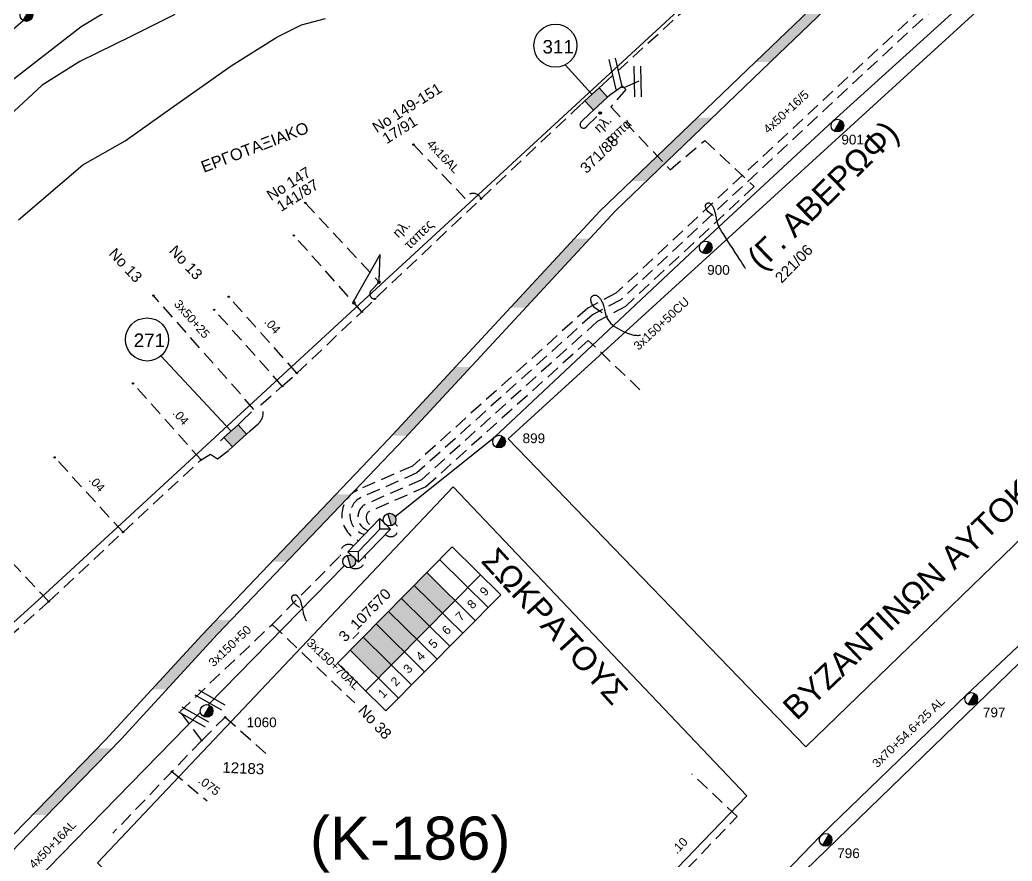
# Model space of a CAD drawing. Header units: millimetres. Extents: x 1421 to 7547, y 822 to 1863.
# Drawn here: x 6506.1 to 6690.6, y 1543.9 to 1700.2 of the extents above; entities that cross this region are included whole.
import ezdxf
from ezdxf.enums import TextEntityAlignment as Align

# ---------------------------------------------------------------- set-up
doc = ezdxf.new("R2010")
doc.units = ezdxf.units.MM
doc.linetypes.add('DASHED', pattern=[19.05, 12.7, -6.35])
doc.layers.get('0').update_dxf_attribs({"lineweight": 30})
for name, color, linetype, lineweight in [('3x150+50', 7, 'Continuous', 30), ('3x50+25', 7, 'DASHED', 30), ('4x50+16_5', 7, 'Continuous', 30), ('Link Box 4 Διευθύνσεων', 7, 'Continuous', 30), ('Pillar OTE', 7, 'Continuous', 30), ('TEXT_ΔΙΑΦΟΡΑ', 7, 'Continuous', 30), ('TEXT_ΚΑΛΩΔΙΩΝ', 7, 'Continuous', 30), ('Άγνωστα', 7, 'Continuous', 30), ('Άγνωστο Υπόγειο Καλώδιο', 7, 'DASHED', 30), ('Γυμνά εναέρια ΧΤ και ΦΟΠ (3Φ)   4x50+16AL', 7, 'Continuous', 30), ('Επιγραφές - Σχήματα', 7, 'Continuous', 30), ('Καλώδια ΧΤ   3x150+50CU', 7, 'DASHED', 30), ('Καλώδια ΧΤ   3x150+70AL', 7, 'DASHED', 30), ('Στύλος ΦΜ', 7, 'Continuous', 30), ('Στύλος ΦΜ @ 1', 7, 'Continuous', 30), ('Συνδέσεις', 7, 'Continuous', 30), ('Συνεστραμμένα ΧΤ   3x70+54.6+25 AL', 7, 'SYN_LINE', 30), ('Τομή', 7, 'Continuous', 30), ('Υποσταθμός εναέριος 2 στύλων', 7, 'Continuous', 30), ('Υποσταθμός πόλεως', 7, 'Continuous', 30), ('Υπόβαθρο ΔΕΗ', 7, 'Continuous', 30), ('Υπόγεια Καλώδια Δικτύου ΧΤ   .04', 7, 'DASHED', 30), ('Υπόγεια Καλώδια Δικτύου ΧΤ   .075', 7, 'DASHED', 30), ('Υπόγεια Καλώδια Δικτύου ΧΤ   .10', 7, 'DASHED', 30), ('Υπόγεια Καλώδια Δικτύου ΧΤ  4x16AL', 7, 'DASHED', 30)]:
    doc.layers.add(name, color=color, linetype=linetype, lineweight=lineweight)
doc.styles.add('arial', font='arial.ttf')
doc.styles.get("Standard").update_dxf_attribs({"font": 'arial.ttf'})
doc.linetypes.add('FRIDI', pattern='A,0.5,-0.001,["|",Standard,S=0.5,R=0,X=0,Y=0.16],-0.001', length=0.502)
doc.linetypes.add('SYN_LINE', pattern='A,0.5,-0.0001,["/\\/\\/\\/",Standard,S=0.1,R=0,X=0,Y=-0.05],-0.25', length=0.7501)
doc.dimstyles.new('ISO-25', dxfattribs={"dimtxt": 2.5, "dimasz": 2.5, "dimexe": 1.25, "dimexo": 0.625, "dimtad": 1, "dimtxsty": 'Standard', "dimcen": 2.5, "dimadec": 0, "dimazin": 0, "dimtfac": 1, "dimtmove": 0, "dimatfit": 3, "dimfxl": 1, "dimarcsym": 0})

# ---------------------------------------------------------------- blocks, each defined once
blk = doc.blocks.new('LINK BOX 4 ΑΝΑΧΩΡΗΣΕΩΝ')
at = {"layer": 'Link Box 4 Διευθύνσεων', "lineweight": -3, "ltscale": 40}
blk.add_hatch(color=256, dxfattribs=at).paths.add_polyline_path([(-3.54, 0), (-3.54, -4.67), (3.54, -4.67), (3.54, 0)])
for p, q in [((-3.54, 0), (-5.33, 0)), ((5.33, 0), (3.54, 0)), ((-3.54, -4.67), (-5.33, -4.67)), ((5.33, -4.67), (3.54, -4.67))]:
    blk.add_line(p, q, dxfattribs=at)
blk.add_lwpolyline([(-3.54, -4.67), (-3.54, 0), (3.54, 0), (3.54, -4.67)], close=True, dxfattribs=at)
blk = doc.blocks.new('_ΣΥΝΔΕΣΗ')
at = {"layer": 'Συνδέσεις', "linetype": 'SYN_LINE', "ltscale": 40}
blk.add_hatch(color=256, dxfattribs=at).paths.add_polyline_path([(0.5, -0.01, 1), (-0.5, -0.01, 1)])
at = {"layer": 'Συνδέσεις'}
blk.add_circle((0, -0.01), 0.5, dxfattribs=at)
blk = doc.blocks.new('ΤΟΜΗ')
at = {"layer": 'Τομή', "lineweight": -3, "ltscale": 40}
for p, q in [((-11.37, 1.1), (11.37, 1.1)), ((11.37, -3.57), (-11.37, -3.57))]:
    blk.add_line(p, q, dxfattribs=at)
blk = doc.blocks.new('ΥΠΟΣΤΑΘΜΟΣ ΕΝΑΕΡΙΟΣ ΕΠΙ 2 ΣΤΥΛΩΝ')
at = {"layer": 'Υποσταθμός εναέριος 2 στύλων', "linetype": 'Continuous', "lineweight": -3}
for points in [[(-11.97, -2.11, 0.574793), (-8.45, -0.07, 0.268822), (-9.64, 1.98)], [(9.68, -2.15, 0.574793), (13.19, -0.1, 0.268822), (12.01, 1.95)]]:
    blk.add_hatch(color=256, dxfattribs=at).paths.add_polyline_path(points)
for p, q in [((-11.97, -2.11), (-9.64, 1.98)), ((9.68, -2.15), (12.01, 1.95))]:
    blk.add_line(p, q, dxfattribs=at)
for centre in [(-10.81, -0.07), (10.84, -0.1)]:
    blk.add_circle(centre, 2.36, dxfattribs=at)
at = {"layer": 'Υποσταθμός πόλεως', "linetype": 'Continuous', "lineweight": -3, "ltscale": 40}
blk.add_lwpolyline([(-8.57, 2.82), (8.57, 2.82), (8.57, -2.82), (-8.57, -2.82)], close=True, dxfattribs=at)
for points in [[(-5.75, 0), (-8.57, 2.82)], [(-8.57, -2.82), (-5.75, 0)], [(-5.75, 0), (5.75, 0)], [(5.75, 0), (8.57, 2.82)], [(8.57, -2.82), (5.75, 0)]]:
    blk.add_lwpolyline(points, dxfattribs=at)
at = {"layer": 'Υποσταθμός εναέριος 2 στύλων', "ltscale": 40, "flags": 1}
for tag, p in [('ΜΕΤΑΣΧΗΜΑΤΙΣΜΟΣ', (14.09, 2.51)), ('ΙΣΧΥΣ', (14.07, -0.28)), ('ΑΡΙΘΜΟΣ', (14.19, -3))]:
    blk.add_attdef(tag, p, '', height=1.8, dxfattribs=at)
blk = doc.blocks.new('ΥΠΑΡΧΩΝ ΤΣΙΜΕΝΤΕΝΙΟΣ ΣΤΥΛΟΣ')
at = {"layer": 'Στύλος ΦΜ'}
blk.add_hatch(color=7, dxfattribs=at).paths.add_polyline_path([(-1.29, -2.28, 0.574793), (2.62, 0, 0.268822), (1.3, 2.27)])
at = {"layer": 'Στύλος ΦΜ', "color": 7}
blk.add_line((-1.29, -2.28), (1.3, 2.27), dxfattribs=at)
blk.add_circle((0, 0), 2.62, dxfattribs=at)
at = {"layer": 'Στύλος ΦΜ', "flags": 4}
for tag, p in [('ΑΡΙΘΜΟΣ', (-4.68, 8.05)), ('ΤΥΠΟΣ', (-4.91, 3.03))]:
    blk.add_attdef(tag, p, '', height=4, dxfattribs=at)

msp = doc.modelspace()

# ---------------------------------------------------------------- hatches: boundary and pattern name
at = {"layer": 'Καλώδια ΧΤ   3x150+50CU', "linetype": 'DASHED', "lineweight": -3, "ltscale": 0.2}
h = msp.add_hatch(color=2, dxfattribs=at)
h.dxf.hatch_style = 1
h.paths.add_polyline_path([(6581.81, 1597.55), (6579.47, 1595.18), (6584.71, 1589.99), (6587.06, 1592.37)])
h = msp.add_hatch(color=6, dxfattribs=at)
h.dxf.hatch_style = 1
h.paths.add_polyline_path([(6579.47, 1595.18), (6577.08, 1592.76), (6582.32, 1587.58), (6584.71, 1589.99)])
h = msp.add_hatch(color=5, dxfattribs=at)
h.dxf.hatch_style = 1
h.paths.add_polyline_path([(6582.32, 1587.58), (6577.08, 1592.76), (6574.7, 1590.35), (6579.94, 1585.17)])
h = msp.add_hatch(color=30, dxfattribs=at)
h.dxf.hatch_style = 1
h.paths.add_polyline_path([(6574.7, 1590.35), (6572.38, 1588.01), (6577.62, 1582.83), (6579.94, 1585.17)])
h = msp.add_hatch(color=1, dxfattribs=at)
h.dxf.hatch_style = 1
h.paths.add_polyline_path([(6575.2, 1580.39), (6577.62, 1582.83), (6572.38, 1588.01), (6569.96, 1585.56)])
h = msp.add_hatch(color=133, dxfattribs=at)
h.dxf.hatch_style = 1
h.paths.add_polyline_path([(6572.78, 1577.94), (6575.2, 1580.39), (6569.96, 1585.56), (6567.55, 1583.12)])
at = {"layer": 'Υπόβαθρο ΔΕΗ', "lineweight": -3}
h = msp.add_hatch(color=256, dxfattribs=at)
h.dxf.hatch_style = 1
h.paths.add_polyline_path([(6612.04, 1659.59), (6609.26, 1659.59), (6597.36, 1646.76), (6600.14, 1646.76)])
h.paths.add_polyline_path([(6634.83, 1682.04), (6632.06, 1682.04), (6619.81, 1670.27), (6622.58, 1670.27)])
h.paths.add_polyline_path([(6657.8, 1704.05), (6655.03, 1704.05), (6644.41, 1693.88), (6642.89, 1692.42), (6645.65, 1692.42), (6647.23, 1693.93)])
h.paths.add_polyline_path([(6680.78, 1726.05), (6678.01, 1726.05), (6665.87, 1714.43), (6668.64, 1714.43)])
h.paths.add_polyline_path([(6703.86, 1747.81), (6701.09, 1747.81), (6690, 1737.52), (6688.85, 1736.42), (6691.62, 1736.42), (6692.8, 1737.55)])
h.paths.add_polyline_path([(6727.03, 1769.33), (6724.26, 1769.33), (6712.08, 1758.02), (6714.85, 1758.02)])
h.paths.add_polyline_path([(6744.28, 1785.34), (6750.23, 1790.77), (6747.46, 1790.77), (6741.5, 1785.33), (6735.26, 1779.53), (6738.02, 1779.53)])
h.paths.add_polyline_path([(6773.51, 1812.01), (6770.74, 1812.01), (6758.54, 1800.88), (6761.31, 1800.88)])
h.paths.add_polyline_path([(6796.78, 1833.25), (6794.02, 1833.25), (6781.82, 1822.12), (6784.59, 1822.12)])
h = msp.add_hatch(color=256, dxfattribs=at)
h.dxf.hatch_style = 1
h.paths.add_polyline_path([(6523.31, 1564.88), (6520.53, 1564.88), (6508.48, 1552.51), (6511.25, 1552.51)])
h.paths.add_polyline_path([(6542.89, 1586.12), (6545.4, 1588.74), (6542.62, 1588.74), (6539.96, 1585.95), (6530.72, 1575.89), (6533.5, 1575.89)])
h.paths.add_polyline_path([(6567.74, 1612.12), (6564.96, 1612.12), (6552.98, 1599.59), (6555.76, 1599.59)])
h.paths.add_polyline_path([(6589.94, 1635.76), (6587.16, 1635.76), (6575.31, 1622.97), (6578.09, 1622.97)])

# ---------------------------------------------------------------- linework, layer by layer
at = {"color": 1, "lineweight": -3, "ltscale": 0.2}
msp.add_lwpolyline([(6541.15, 1573.01), (6566.48, 1598.84)], dxfattribs=at)
at = {"layer": '3x150+50', "color": 5, "linetype": 'DASHED', "lineweight": -3, "ltscale": 0.2}
msp.add_lwpolyline([(6449.42, 1510.49, 0.641855), (6448.23, 1511.19), (6439.17, 1517.7), (6442.04, 1524.55, -0.148884), (6456.26, 1541.69), (6484.11, 1567.83), (6511.53, 1592.15), (6525.34, 1605.07), (6539.84, 1618.49), (6541.58, 1619.56), (6542.91, 1618.71), (6545, 1620.3)], format="xyb", dxfattribs=at)
at = {"layer": '3x150+50', "color": 1, "linetype": 'DASHED', "lineweight": -3, "ltscale": 0.2}
msp.add_lwpolyline([(6539.97, 1566.36), (6535.96, 1571.74), (6553.06, 1587.93), (6565.73, 1600.69, -0.684515), (6568.18, 1602.54, -16.54166)], format="xyb", dxfattribs=at)
at = {"layer": '3x50+25', "color": 5, "lineweight": -3, "ltscale": 0.2}
msp.add_lwpolyline([(6547.38, 1625.61), (6549.67, 1627.88), (6530.98, 1649.01)], dxfattribs=at)
at = {"layer": '4x50+16_5', "color": 5, "lineweight": -3, "ltscale": 0.2}
msp.add_lwpolyline([(6575.89, 1608), (6594.38, 1622.7), (6632.72, 1658.71), (6657.28, 1681.4), (6683.94, 1705.56), (6703.48, 1723.85), (6727.24, 1745.86), (6744.99, 1761.74)], dxfattribs=at)
at = {"layer": 'Pillar OTE', "lineweight": -3, "ltscale": 40}
for points in [[(6574.2, 1571.86), (6565.21, 1580.75), (6586.53, 1602.32), (6595.54, 1593.42), (6574.2, 1571.86)], [(6593.2, 1591.06), (6584.19, 1599.96)], [(6590.82, 1588.65), (6581.81, 1597.55)], [(6570.44, 1575.58), (6591.78, 1597.13)], [(6588.47, 1586.28), (6579.47, 1595.18)], [(6586.08, 1583.87), (6577.08, 1592.76)], [(6583.7, 1581.46), (6574.7, 1590.35)], [(6581.38, 1579.12), (6572.38, 1588.01)], [(6578.96, 1576.67), (6569.96, 1585.56)], [(6576.54, 1574.23), (6567.55, 1583.12)]]:
    msp.add_lwpolyline(points, dxfattribs=at)
at = {"layer": 'Άγνωστα', "lineweight": -3}
for points in [[(6635.1, 1663.87), (6634.68, 1664.13), (6634.35, 1664.37), (6634.1, 1664.59), (6633.92, 1664.79), (6633.79, 1664.98), (6633.71, 1665.15), (6633.66, 1665.3), (6633.63, 1665.43), (6633.61, 1665.54), (6633.6, 1665.64), (6633.6, 1665.72), (6633.6, 1665.78), (6633.62, 1665.84), (6633.64, 1665.89), (6633.66, 1665.94), (6633.69, 1665.98), (6633.73, 1666.02), (6633.77, 1666.07), (6633.82, 1666.11), (6633.87, 1666.14), (6633.92, 1666.18), (6633.98, 1666.2), (6634.03, 1666.22), (6634.09, 1666.23), (6634.14, 1666.24), (6634.2, 1666.23), (6634.26, 1666.22), (6634.32, 1666.19), (6634.38, 1666.16), (6634.44, 1666.13), (6634.49, 1666.09), (6634.55, 1666.04), (6634.61, 1665.99), (6634.67, 1665.93), (6634.73, 1665.86), (6634.79, 1665.79), (6634.85, 1665.72), (6634.91, 1665.63), (6634.97, 1665.54), (6635.02, 1665.45), (6635.07, 1665.34), (6635.12, 1665.23), (6635.17, 1665.1), (6635.22, 1664.97), (6635.26, 1664.82), (6635.31, 1664.67), (6635.35, 1664.5), (6635.4, 1664.31), (6635.44, 1664.11), (6635.48, 1663.9), (6635.53, 1663.68), (6635.57, 1663.46), (6635.62, 1663.24), (6635.67, 1663.02), (6635.72, 1662.81), (6635.77, 1662.61), (6635.83, 1662.42), (6635.89, 1662.23), (6635.98, 1662.03), (6636.09, 1661.8), (6636.23, 1661.54), (6636.42, 1661.21), (6636.66, 1660.82), (6636.96, 1660.34), (6637.32, 1659.77), (6637.72, 1659.13), (6638.16, 1658.44), (6638.62, 1657.74), (6639.07, 1657.04), (6639.49, 1656.38), (6639.88, 1655.78), (6640.21, 1655.27), (6640.47, 1654.86), (6640.67, 1654.56), (6640.81, 1654.34), (6640.91, 1654.2), (6640.96, 1654.11), (6640.99, 1654.06), (6641, 1654.04), (6641.01, 1654.04)], [(6614.4, 1645.8), (6613.81, 1646.16), (6613.35, 1646.5), (6613, 1646.81), (6612.75, 1647.1), (6612.57, 1647.36), (6612.45, 1647.6), (6612.38, 1647.81), (6612.34, 1647.99), (6612.31, 1648.15), (6612.3, 1648.28), (6612.3, 1648.39), (6612.31, 1648.48), (6612.32, 1648.56), (6612.35, 1648.63), (6612.39, 1648.7), (6612.43, 1648.76), (6612.49, 1648.82), (6612.55, 1648.88), (6612.61, 1648.93), (6612.68, 1648.98), (6612.75, 1649.03), (6612.83, 1649.07), (6612.91, 1649.1), (6612.98, 1649.11), (6613.06, 1649.12), (6613.15, 1649.11), (6613.23, 1649.09), (6613.31, 1649.06), (6613.39, 1649.01), (6613.47, 1648.96), (6613.55, 1648.9), (6613.64, 1648.84), (6613.72, 1648.76), (6613.81, 1648.68), (6613.89, 1648.59), (6613.97, 1648.49), (6614.06, 1648.39), (6614.14, 1648.27), (6614.21, 1648.14), (6614.29, 1648.01), (6614.36, 1647.86), (6614.43, 1647.7), (6614.5, 1647.53), (6614.57, 1647.34), (6614.63, 1647.14), (6614.69, 1646.92), (6614.75, 1646.68), (6614.82, 1646.42), (6614.88, 1646.14), (6614.95, 1645.84), (6615.04, 1645.53), (6615.15, 1645.21), (6615.29, 1644.88), (6615.47, 1644.56), (6615.69, 1644.23), (6615.97, 1643.91), (6616.31, 1643.59), (6616.7, 1643.29), (6617.12, 1643.01), (6617.57, 1642.75), (6618.02, 1642.51), (6618.48, 1642.29), (6618.91, 1642.1), (6619.32, 1641.95), (6619.69, 1641.83), (6620.02, 1641.75), (6620.31, 1641.69), (6620.56, 1641.65), (6620.78, 1641.63), (6620.96, 1641.62), (6621.11, 1641.62), (6621.24, 1641.63), (6621.33, 1641.63), (6621.4, 1641.63), (6621.46, 1641.64), (6621.49, 1641.64), (6621.51, 1641.64), (6621.52, 1641.64), (6621.53, 1641.64), (6621.53, 1641.64)], [(6558.21, 1591.08), (6557.79, 1591.33), (6557.47, 1591.57), (6557.22, 1591.8), (6557.03, 1592), (6556.91, 1592.19), (6556.82, 1592.36), (6556.77, 1592.51), (6556.74, 1592.64), (6556.72, 1592.75), (6556.71, 1592.84), (6556.71, 1592.92), (6556.72, 1592.99), (6556.73, 1593.05), (6556.75, 1593.1), (6556.78, 1593.14), (6556.81, 1593.19), (6556.85, 1593.23), (6556.89, 1593.27), (6556.94, 1593.31), (6556.99, 1593.35), (6557.04, 1593.38), (6557.09, 1593.41), (6557.15, 1593.43), (6557.2, 1593.44), (6557.26, 1593.44), (6557.32, 1593.44), (6557.38, 1593.42), (6557.43, 1593.4), (6557.49, 1593.37), (6557.55, 1593.33), (6557.61, 1593.29), (6557.67, 1593.24), (6557.73, 1593.19), (6557.79, 1593.13), (6557.85, 1593.07), (6557.91, 1593), (6557.97, 1592.92), (6558.03, 1592.84), (6558.08, 1592.75), (6558.14, 1592.65), (6558.19, 1592.55), (6558.24, 1592.43), (6558.29, 1592.31), (6558.33, 1592.18), (6558.38, 1592.03), (6558.42, 1591.87), (6558.47, 1591.7), (6558.51, 1591.52), (6558.56, 1591.32), (6558.6, 1591.11), (6558.65, 1590.89), (6558.69, 1590.67), (6558.74, 1590.44), (6558.79, 1590.22), (6558.84, 1590.01), (6558.89, 1589.81), (6558.94, 1589.63), (6559, 1589.46), (6559.05, 1589.3), (6559.11, 1589.16), (6559.16, 1589.04), (6559.2, 1588.93), (6559.25, 1588.84), (6559.28, 1588.77), (6559.31, 1588.71), (6559.33, 1588.66), (6559.35, 1588.63), (6559.36, 1588.61), (6559.36, 1588.59), (6559.37, 1588.59), (6559.37, 1588.58), (6559.37, 1588.58), (6559.37, 1588.58), (6559.37, 1588.58), (6559.37, 1588.58), (6559.37, 1588.58), (6559.37, 1588.58), (6559.37, 1588.58), (6559.37, 1588.58), (6559.37, 1588.58)]]:
    msp.add_lwpolyline(points, dxfattribs=at)
at = {"layer": 'Άγνωστο Υπόγειο Καλώδιο', "color": 7, "lineweight": -3, "ltscale": 0.2}
msp.add_lwpolyline([(6612.09, 1682.87), (6610.48, 1681.27, 1.201202), (6611.57, 1680.51), (6614.02, 1682.93)], format="xyb", dxfattribs=at)
at = {"layer": 'Άγνωστο Υπόγειο Καλώδιο', "color": 5, "lineweight": -3, "ltscale": 0.2}
for points in [[(6569.74, 1646), (6557.08, 1660.2)], [(6511.53, 1592.15), (6496.19, 1608.46)]]:
    msp.add_lwpolyline(points, dxfattribs=at)
at = {"layer": 'Άγνωστο Υπόγειο Καλώδιο', "color": 1, "lineweight": -3, "ltscale": 0.2}
for points in [[(6539.97, 1566.36), (6544.32, 1570.7), (6552.37, 1563.53)], [(6539.97, 1566.36), (6523.46, 1549.15)]]:
    msp.add_lwpolyline(points, dxfattribs=at)
at = {"layer": 'Γυμνά εναέρια ΧΤ και ΦΟΠ (3Φ)   4x50+16AL', "lineweight": -3, "ltscale": 0.2}
msp.add_lwpolyline([(6618.46, 1687.65), (6621.26, 1688.92)], dxfattribs=at)
at = {"layer": 'Γυμνά εναέρια ΧΤ και ΦΟΠ (3Φ)   4x50+16AL', "color": 2, "lineweight": -3, "ltscale": 0.2}
msp.add_lwpolyline([(6508.69, 1539.87), (6539.72, 1571.63)], dxfattribs=at)
at = {"layer": 'Καλώδια ΧΤ   3x150+50CU', "color": 85, "lineweight": -3, "ltscale": 0.2}
msp.add_lwpolyline([(6614.47, 1688.18), (6672.14, 1740.78)], dxfattribs=at)
at = {"layer": 'Καλώδια ΧΤ   3x150+50CU', "color": 2, "lineweight": -3, "ltscale": 0.2}
msp.add_lwpolyline([(6706.44, 1702.05), (6690.77, 1718.11), (6616.95, 1649.49), (6611.71, 1646.69), (6579.14, 1617.35), (6568.91, 1612.87, 0.640802), (6569.1, 1603.5, 1.734215)], format="xyb", dxfattribs=at)
at = {"layer": 'Καλώδια ΧΤ   3x150+50CU', "color": 133, "lineweight": -3, "ltscale": 0.2}
msp.add_lwpolyline([(6705.36, 1700.99), (6690.72, 1716), (6617.84, 1648.25), (6612.59, 1645.44), (6579.97, 1616.06), (6569.52, 1611.48, 0.680117), (6570.2, 1604.64, 0.689482)], format="xyb", dxfattribs=at)
at = {"layer": 'Καλώδια ΧΤ   3x150+50CU', "color": 6, "lineweight": -3, "ltscale": 0.2}
msp.add_lwpolyline([(6616.04, 1686.45), (6618.12, 1687.97), (6618.8, 1687.33), (6616, 1684.08), (6627.04, 1672.4), (6633.46, 1677.8), (6642.68, 1669.27), (6618.72, 1647.01), (6613.47, 1644.19), (6580.8, 1614.78), (6570.13, 1610.1, 0.626882), (6570.9, 1605.37)], format="xyb", dxfattribs=at)
at = {"layer": 'Καλώδια ΧΤ   3x150+50CU', "color": 5, "lineweight": -3, "ltscale": 0.2}
msp.add_lwpolyline([(6559.2, 1666.23), (6572.92, 1651.52), (6571.44, 1649.97, 0.686666), (6572.18, 1648.4, 0.992409)], format="xyb", dxfattribs=at)
at = {"layer": 'Καλώδια ΧΤ   3x150+50CU', "color": 30, "lineweight": -3, "ltscale": 0.2}
msp.add_lwpolyline([(6621.42, 1631.53), (6611.82, 1640.68), (6581.63, 1613.49), (6570.91, 1608.78, 0.556839), (6571.74, 1606.24)], format="xyb", dxfattribs=at)
at = {"layer": 'Καλώδια ΧΤ   3x150+50CU', "color": 5, "lineweight": -3, "ltscale": 0.2}
msp.add_arc((6575.1, 1605.57), 1.35, 223.3193, 56.9685, dxfattribs=at)
at = {"layer": 'Καλώδια ΧΤ   3x150+50CU', "color": 1, "lineweight": -3, "ltscale": 0.2}
msp.add_arc((6568.54, 1600.15), 1.87, 243.1589, 17.2881, dxfattribs=at)
at = {"layer": 'Καλώδια ΧΤ   3x150+70AL', "color": 5, "lineweight": -3, "ltscale": 0.2}
msp.add_lwpolyline([(6548.94, 1623.88), (6550.46, 1625.19, 0.384276), (6550.92, 1628.74), (6554.94, 1632.19), (6557.64, 1634.6), (6569.74, 1646), (6572.54, 1648.75), (6610.53, 1684.6)], format="xyb", dxfattribs=at)
msp.add_lwpolyline([(6554.94, 1632.19), (6542.27, 1646.39)], dxfattribs=at)
at = {"layer": 'Καλώδια ΧΤ   3x150+70AL', "color": 1, "lineweight": -3, "ltscale": 0.2}
msp.add_lwpolyline([(6553.06, 1587.93), (6568.39, 1573.34)], dxfattribs=at)
at = {"layer": 'Συνεστραμμένα ΧΤ   3x70+54.6+25 AL', "color": 30, "lineweight": -3, "ltscale": 20}
msp.add_lwpolyline([(6463.95, 1663.11), (6506.79, 1700.11)], dxfattribs=at)
at = {"layer": 'Συνεστραμμένα ΧΤ   3x70+54.6+25 AL', "color": 5, "lineweight": -3, "ltscale": 15}
msp.add_lwpolyline([(6708.3, 1599.44), (6682.17, 1574.9), (6655.06, 1548.71), (6631.48, 1524.28), (6620.96, 1530.85)], dxfattribs=at)
at = {"layer": 'Υπόβαθρο ΔΕΗ', "linetype": 'Continuous', "lineweight": -3, "ltscale": 0.2}
for points in [[(6322.44, 1185.17), (6349.53, 1254.79), (6379.14, 1329.3), (6405.05, 1393.54), (6417.45, 1422.38), (6424.74, 1438.02), (6436.09, 1459.21), (6445.86, 1476.01), (6459.17, 1495.45), (6470.53, 1511), (6480.65, 1523.02), (6502.92, 1546.81), (6522.07, 1566.47), (6539.96, 1585.95), (6574.7, 1622.31), (6613.97, 1664.67), (6644.41, 1693.88), (6690, 1737.52), (6741.5, 1785.33), (6802.03, 1840.57)], [(6325.97, 1186.27), (6353.06, 1255.89), (6382.67, 1330.39), (6408.56, 1394.59), (6420.93, 1423.36), (6428.17, 1438.88), (6439.45, 1459.96), (6449.14, 1476.62), (6462.36, 1495.93), (6473.64, 1511.36), (6483.64, 1523.24), (6505.84, 1546.95), (6525, 1566.62), (6542.89, 1586.12), (6577.63, 1622.47), (6616.85, 1664.78), (6647.23, 1693.93), (6692.8, 1737.55), (6744.28, 1785.34), (6804.8, 1840.57)]]:
    msp.add_lwpolyline(points, dxfattribs=at)
at = {"layer": 'Υπόβαθρο ΔΕΗ', "lineweight": -3, "ltscale": 0.2}
for points in [[(6638.72, 1711.43), (6598, 1747.5), (6517.55, 1698.97), (6502.88, 1687.53), (6465.14, 1655)], [(6596.92, 1622.41), (6706.54, 1722.4), (6741.98, 1686.88), (6781.59, 1724.36), (6798.96, 1707.17), (6652.28, 1565.15), (6596.92, 1622.41)], [(6452.16, 1540.61), (6510.84, 1593.59), (6638.72, 1711.43)], [(6808.03, 1510.17), (6825.33, 1521.59), (6733.67, 1621.16), (6634.24, 1524.84)], [(6520.56, 1543.63), (6586.71, 1613.47), (6641.26, 1556.06), (6574.93, 1487.24), (6520.56, 1543.63)]]:
    msp.add_lwpolyline(points, dxfattribs=at)
at = {"layer": 'Υπόβαθρο ΔΕΗ', "linetype": 'FRIDI', "lineweight": -3, "ltscale": 0.5}
for points in [[(6534.95, 1701.23), (6526.75, 1697.13), (6517.32, 1692.51), (6510.29, 1688.11), (6503.36, 1681.64)], [(6505.92, 1663.11), (6517.86, 1673.28), (6525.75, 1677.75), (6534.7, 1684.14), (6545.43, 1691.71), (6553.93, 1697.05), (6558.49, 1699.33), (6562.97, 1700.47)]]:
    msp.add_lwpolyline(points, dxfattribs=at)
at = {"layer": 'Υπόβαθρο ΔΕΗ', "lineweight": -3}
for points in [[(6607.55, 1691.9), (6612.45, 1686.43)], [(6532.36, 1637.8), (6545.35, 1623.86)]]:
    msp.add_lwpolyline(points, dxfattribs=at)
for centre in [(6605.71, 1695.45), (6529.79, 1640.86)]:
    msp.add_circle(centre, 4, dxfattribs=at)
at = {"layer": 'Υπόγεια Καλώδια Δικτύου ΧΤ   .04', "color": 5, "lineweight": -3, "ltscale": 0.2}
for points in [[(6557.64, 1634.6), (6544.97, 1648.81)], [(6539.84, 1618.49), (6527.18, 1632.7)], [(6525.34, 1605.07), (6512.62, 1618.94)]]:
    msp.add_lwpolyline(points, dxfattribs=at)
at = {"layer": 'Υπόγεια Καλώδια Δικτύου ΧΤ   .075', "color": 1, "lineweight": -3, "ltscale": 0.2}
msp.add_lwpolyline([(6534.43, 1560.59), (6540.98, 1555.12)], dxfattribs=at)
at = {"layer": 'Υπόγεια Καλώδια Δικτύου ΧΤ   .10', "color": 5, "lineweight": -3, "ltscale": 0.2}
msp.add_lwpolyline([(6622.3, 1534.33), (6639.51, 1552.23), (6631.09, 1560.13)], dxfattribs=at)
at = {"layer": 'Υπόγεια Καλώδια Δικτύου ΧΤ  4x16AL', "color": 5, "linetype": 'DASHED', "lineweight": -3, "ltscale": 0.2}
msp.add_lwpolyline([(6579.32, 1677.06), (6588.93, 1667.06, -0.643866), (6591.89, 1667.02, 1.190586)], format="xyb", dxfattribs=at)

# ---------------------------------------------------------------- block references
at = {"layer": 'Link Box 4 Διευθύνσεων', "lineweight": -3, "xscale": 0.4999999999999997, "yscale": 0.4999999999999997, "zscale": 0.4999999999999997, "rotation": 42.19981835192564}
for p in [(6612.5, 1686.39), (6545.4, 1623.82)]:
    msp.add_blockref('LINK BOX 4 ΑΝΑΧΩΡΗΣΕΩΝ', p, dxfattribs=at)
at = {"layer": 'Στύλος ΦΜ @ 1', "lineweight": -3, "ltscale": 40, "xscale": 0.4499999999998181, "yscale": 0.4499999999998181, "zscale": 0.4499999999998181}
msp.add_blockref('ΥΠΑΡΧΩΝ ΤΣΙΜΕΝΤΕΝΙΟΣ ΣΤΥΛΟΣ', (6507.37, 1701.14), dxfattribs=at)
at = {"layer": 'Στύλος ΦΜ @ 1', "lineweight": -3, "ltscale": 40}
ref = msp.add_blockref('ΥΠΑΡΧΩΝ ΤΣΙΜΕΝΤΕΝΙΟΣ ΣΤΥΛΟΣ', (6658.13, 1680.59), dxfattribs=dict(at, xscale=0.4499999999998181, yscale=0.4499999999998181, zscale=0.4499999999998181))
ref.add_attrib('ΤΥΠΟΣ', '901', (6658.86, 1677.09), dxfattribs={"layer": 'Στύλος ΦΜ', "height": 1.8, "flags": 4})
ref = msp.add_blockref('ΥΠΑΡΧΩΝ ΤΣΙΜΕΝΤΕΝΙΟΣ ΣΤΥΛΟΣ', (6633.64, 1657.97), dxfattribs=dict(at, xscale=0.4499999999998181, yscale=0.4499999999998181, zscale=0.4499999999998181))
ref.add_attrib('ΤΥΠΟΣ', '900', (6633.92, 1652.88), dxfattribs={"layer": 'Στύλος ΦΜ', "height": 1.8, "flags": 4})
ref = msp.add_blockref('ΥΠΑΡΧΩΝ ΤΣΙΜΕΝΤΕΝΙΟΣ ΣΤΥΛΟΣ', (6595.23, 1621.89), dxfattribs=dict(at, xscale=0.4499999999998181, yscale=0.4499999999998181, zscale=0.4499999999998181))
ref.add_attrib('ΤΥΠΟΣ', '899', (6599.6, 1621.6), dxfattribs={"layer": 'Στύλος ΦΜ', "height": 1.8, "flags": 4})
ref = msp.add_blockref('ΥΠΑΡΧΩΝ ΤΣΙΜΕΝΤΕΝΙΟΣ ΣΤΥΛΟΣ', (6683.01, 1574.08), dxfattribs=dict(at, xscale=0.4499999999998181, yscale=0.4499999999998181, zscale=0.4499999999998181))
ref.add_attrib('ΤΥΠΟΣ', '797', (6685.18, 1570.68), dxfattribs={"layer": 'Στύλος ΦΜ', "height": 1.8, "flags": 4})
ref = msp.add_blockref('ΥΠΑΡΧΩΝ ΤΣΙΜΕΝΤΕΝΙΟΣ ΣΤΥΛΟΣ', (6540.87, 1571.86), dxfattribs=dict(at, xscale=0.4499999999998181, yscale=0.4499999999998181, zscale=0.4499999999998181))
ref.add_attrib('ΤΥΠΟΣ', '1060', (6548.3, 1568.83), dxfattribs={"layer": 'Στύλος ΦΜ', "height": 1.8, "flags": 4})
ref = msp.add_blockref('ΥΠΑΡΧΩΝ ΤΣΙΜΕΝΤΕΝΙΟΣ ΣΤΥΛΟΣ', (6655.92, 1547.9), dxfattribs=dict(at, xscale=0.4499999999998181, yscale=0.4499999999998181, zscale=0.4499999999998181))
ref.add_attrib('ΤΥΠΟΣ', '796', (6658.09, 1544.51), dxfattribs={"layer": 'Στύλος ΦΜ', "height": 1.8, "flags": 4})
at = {"layer": 'Συνδέσεις', "lineweight": -3}
for p, xscale, yscale, zscale in [((6614.02, 1682.94), 0.4777242751394019, 0.4777242751394019, 0.4777242751394019), ((6579.32, 1677.06), 0.25, 0.25, 0.25), ((6559.2, 1666.23), 0.25, 0.25, 0.25), ((6591.9, 1667.02), 0.25, 0.25, 0.25), ((6557.08, 1660.2), 0.25, 0.25, 0.25), ((6572.92, 1651.53), 0.4777242751394019, 0.4777242751394019, 0.4777242751394019), ((6530.98, 1649.02), 0.25, 0.25, 0.25), ((6544.97, 1648.81), 0.25, 0.25, 0.25), ((6568.27, 1647.65), 0.4777242751394019, 0.4777242751394019, 0.4777242751394019), ((6572.18, 1648.4), 0.25, 0.25, 0.25), ((6542.27, 1646.39), 0.25, 0.25, 0.25), ((6569.74, 1646), 0.25, 0.25, 0.25), ((6557.64, 1634.61), 0.25, 0.25, 0.25), ((6527.18, 1632.7), 0.25, 0.25, 0.25), ((6554.94, 1632.19), 0.25, 0.25, 0.25), ((6512.62, 1618.95), 0.25, 0.25, 0.25), ((6539.84, 1618.5), 0.25, 0.25, 0.25), ((6525.34, 1605.07), 0.25, 0.25, 0.25), ((6511.53, 1592.16), 0.25, 0.25, 0.25), ((6544.32, 1570.7), 0.25, 0.25, 0.25), ((6539.97, 1566.36), 0.25, 0.25, 0.25), ((6534.43, 1560.59), 0.25, 0.25, 0.25)]:
    msp.add_blockref('_ΣΥΝΔΕΣΗ', p, dxfattribs=dict(at, xscale=xscale, yscale=yscale, zscale=zscale))
at = {"layer": 'Τομή', "lineweight": -3, "xscale": 0.2499999999998873, "yscale": 0.2499999999998873, "zscale": 0.2499999999998873}
for p, rotation in [((6616.62, 1690.16), 103.1639933154991), ((6620.68, 1688.77), 90.99146656194911), ((6541.37, 1573.6), 150.6731883046135), ((6538.32, 1570.45), 150.6731883046135)]:
    msp.add_blockref('ΤΟΜΗ', p, dxfattribs=dict(at, rotation=rotation))
at = {"layer": 'Υποσταθμός εναέριος 2 στύλων', "lineweight": -3, "xscale": 0.4999999999999996, "yscale": 0.4999999999999996, "zscale": 0.4999999999999996, "rotation": 46.07432059966807}
msp.add_blockref('ΥΠΟΣΤΑΘΜΟΣ ΕΝΑΕΡΙΟΣ ΕΠΙ 2 ΣΤΥΛΩΝ', (6571.09, 1603.53), dxfattribs=at)

# ---------------------------------------------------------------- texts
at = {"lineweight": -3, "ltscale": 40, "attachment_point": 1, "style": 'arial'}
for s, insert, char_height, width, rotation in [('{\\H1.083x;ΕΡΓΟΤΑΞΙΑΚΟ}', (6539.57, 1673.83), 2, 88.4015, 20.9078), ('{\\H1.083x;(Γ. ΑΒΕΡΩΦ)}', (6640.93, 1656.59), 4, 51.2353, 44.2834), ('{\\H1.083x;BYZANTΙΝΩΝ ΑΥΤΟΚΡΑΤΟΡΩΝ}', (6647.56, 1573.04), 4, 98.1521, 43.6413), ('{\\H1.083x;ΣΩΚΡΑΤΟΥΣ}', (6594.88, 1602.55), 4, 51.2353, 312.4396)]:
    msp.add_mtext(s, dxfattribs=dict(at, insert=insert, char_height=char_height, width=width, rotation=rotation))
at = {"lineweight": -3, "ltscale": 30, "char_height": 1.63, "width": 11.2573, "attachment_point": 1, "rotation": 45.3434}
for s, insert in [('9', (6591.45, 1594.2)), ('8', (6589.13, 1591.81)), ('7', (6586.96, 1589.58)), ('6', (6584.41, 1587)), ('5', (6581.95, 1584.47)), ('4', (6579.57, 1582.18)), ('3', (6577.25, 1579.83)), ('2', (6574.91, 1577.46)), ('1', (6572.54, 1575.25))]:
    msp.add_mtext(s, dxfattribs=dict(at, insert=insert))
at = {"layer": 'TEXT_ΔΙΑΦΟΡΑ', "color": 7, "lineweight": -3}
note = msp.add_mtext_dynamic_manual_height_columns('ηλ. ', width=1.8, gutter_width=1.64, heights=[0.0453, 0], dxfattribs=dict(at, insert=(6610.11, 1678.15), char_height=1.8, attachment_point=1, rotation=42.5136))
for column, words in zip(note.columns.linked_columns, ['ταπα']):
    column.text = words
note = msp.add_mtext_dynamic_manual_height_columns('ηλ. ', width=1.8, gutter_width=1.64, heights=[0.0453, 0], dxfattribs=dict(at, insert=(6572.78, 1658.49), char_height=1.8, attachment_point=1, rotation=44.6407))
for column, words in zip(note.columns.linked_columns, ['ταπες']):
    column.text = words
at = {"layer": 'TEXT_ΚΑΛΩΔΙΩΝ', "lineweight": -3, "ltscale": 0.2}
for s, rotation, p in [('4x50+16/5', 42.7391, (6648.58, 1683.16)), ('4x16AL', 313.8728, (6584.88, 1674.87)), ('3x50+25', 311.4992, (6538.16, 1644.66)), ('3x150+50CU', 42.9109, (6625.4, 1643.8)), ('.04', 311.7203, (6553.11, 1643.43)), ('.04', 311.7203, (6536.07, 1626.48)), ('.04', 312.519, (6520.49, 1614.06)), ('3x150+50', 43.4435, (6545.18, 1583.91)), ('3x150+70AL', 316.4344, (6564.46, 1580.54)), ('3x70+54.6+25 AL', 44.0158, (6671.33, 1567.9)), ('.075', 322.6794, (6541.37, 1557.96)), ('4x50+16AL', 45.6685, (6512.22, 1547.06)), ('.10', 46.1452, (6628.79, 1546.83))]:
    msp.add_text(s, height=1.6, rotation=rotation, dxfattribs=at).set_placement(p, align=Align.MIDDLE_CENTER)
at = {"layer": 'Άγνωστα', "color": 7, "lineweight": -3, "char_height": 2.5, "attachment_point": 1}
for s, insert in [('311', (6603.31, 1696.49)), ('271', (6527.32, 1641.96))]:
    msp.add_mtext_dynamic_manual_height_columns(s, width=1.8, gutter_width=12.5, heights=[0.0453], dxfattribs=dict(at, insert=insert))
at = {"layer": 'Υπόβαθρο ΔΕΗ', "lineweight": -3, "char_height": 2, "attachment_point": 1}
for s, insert, rotation in [('Νο 149-151', (6571.42, 1680.86), 32.2565), ('17/91', (6573.28, 1678.81), 32.2565), ('371/88', (6610.09, 1672.99), 44.4468), ('Νο 147', (6551.78, 1668.25), 32.2565), ('141/87', (6553.63, 1666.2), 32.2565), ('Νο 13', (6535.21, 1658.57), 313.05), ('221/06', (6646.33, 1652.59), 45.6975), ('Νο 13', (6524, 1658.06), 313.05), ('\\P3_107570', (6562.81, 1588.24), 45.6975), ('Νο 38', (6570.36, 1573.2), 313.05), ('12183', (6543.85, 1562.38), 357.4827)]:
    msp.add_mtext_dynamic_manual_height_columns(s, width=17.2548, gutter_width=12.5, heights=[0], dxfattribs=dict(at, insert=insert, rotation=rotation))
at = {"layer": 'Υπόβαθρο ΔΕΗ', "lineweight": -3, "insert": (6560.08, 1552.22), "char_height": 8, "attachment_point": 1}
msp.add_mtext_dynamic_manual_height_columns('(K-186)', width=30.8332, gutter_width=12.5, heights=[0], dxfattribs=at)

# ---------------------------------------------------------------- leaders
at = {"layer": 'Επιγραφές - Σχήματα', "lineweight": -3, "ltscale": 40}
for points in [[(6568.16, 1647.89), (6573.11, 1656.65)], [(6572.94, 1651.87), (6573.12, 1656.65)]]:
    msp.add_leader(points, dimstyle='ISO-25', override={"dimasz": 1, "dimtad": 0}, dxfattribs=at)

doc.saveas('drawing.dxf')
